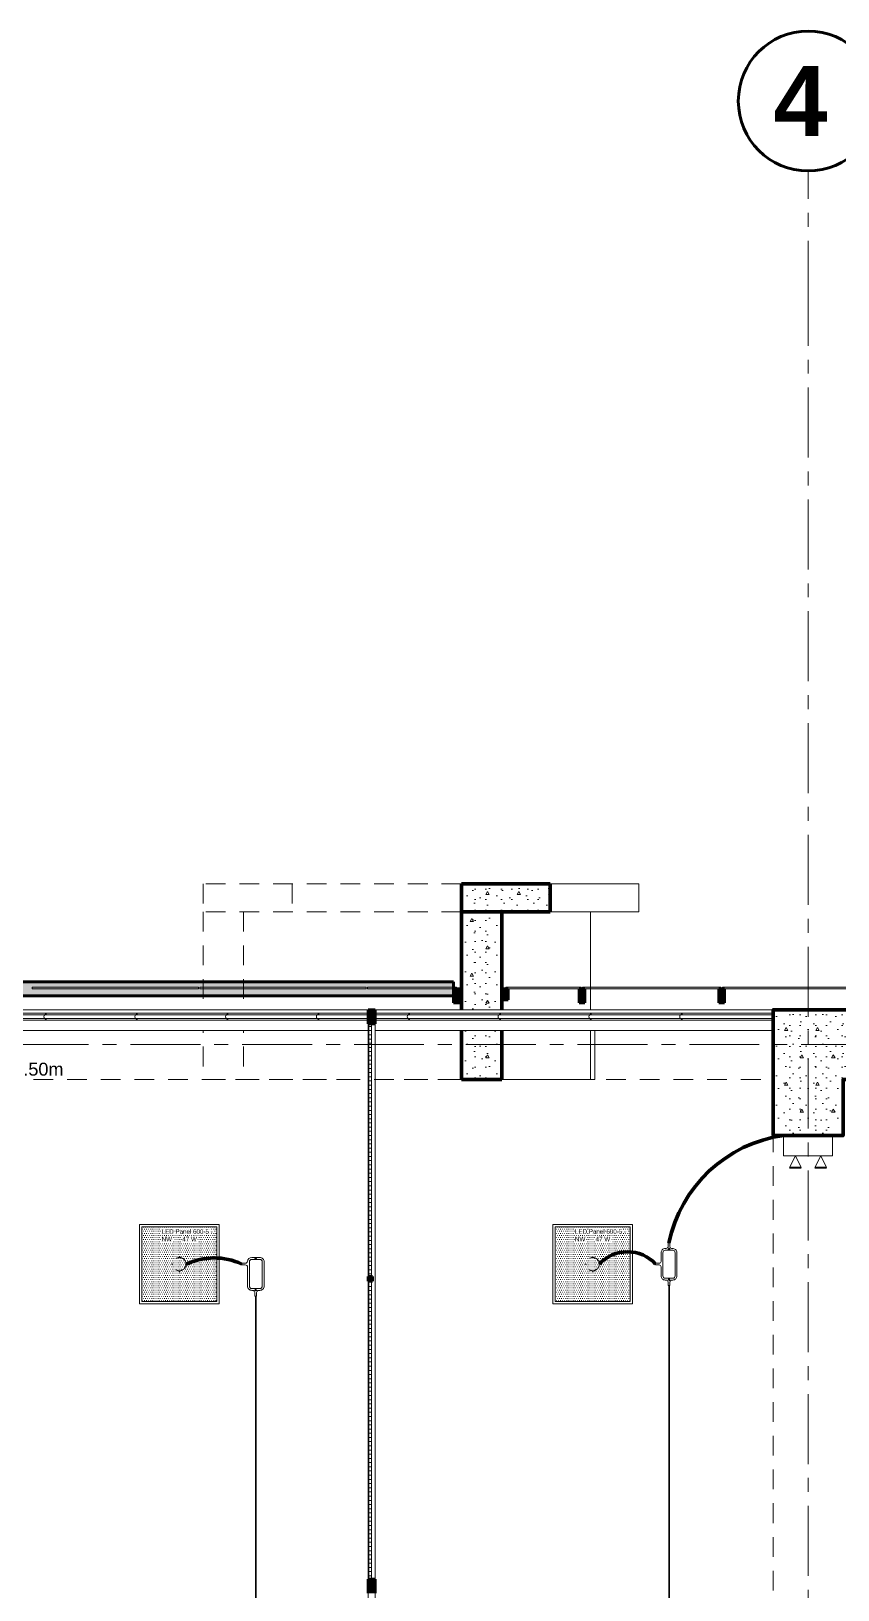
# Model space of a CAD drawing. Header units: inches. Extents: x -38 to 5698, y -33 to 92.
# Drawn here: x 302.26 to 308.03, y 35.75 to 46.9 of the extents above; entities that cross this region are included whole.
import ezdxf
from ezdxf.lldxf.tags import DXFTag

# ---------------------------------------------------------------- set-up
doc = ezdxf.new("R2010")
doc.units = ezdxf.units.IN
doc.header["$MEASUREMENT"] = 0
doc.set_wipeout_variables(frame=1)
for name, pattern in [('CONTINUA', [0]), ('DASHED', [0.75, 0.5, -0.25]), ('Hidden Line', [0.195611, 0.141111, -0.0545]), ('Línea Oculta', [0.195611, 0.141111, -0.0545]), ('Punto & Raya', [0.65, 0.5, -0.075, 0, -0.075]), ('Wipeout_Contour', [1, 0, -1])]:
    doc.linetypes.add(name, pattern=pattern)
for name, color, linetype, lineweight in [('00_IE_Luminarias', 6, 'Continuous', 30), ('ALUMBRADO_CONDUIT', 30, 'CONDUIT1', 30), ('Bancas', 1, 'Continuous', 13), ('CABLEADO EXT.', 3, 'PVCSUBT', 30), ('Luminarias', 5, 'Continuous', 20), ('pulsador', 4, 'Continuous', 40), ('Simb_Alumbrado', 140, 'CONTINUA', 30)]:
    doc.layers.add(name, color=color, linetype=linetype, lineweight=lineweight)
for name, color, linetype in [('02 _ ARQ _ ALB _ Ejes Generales', 7, 'Continuous'), ('02 _ ARQ _ ZON _ Espacio.3D', 7, 'Continuous'), ('08 _ STR _ EXT _ 06 Columnas', 7, 'Continuous'), ('08 _ STR _ EXT _ 08 Placas Inclinadas', 7, 'Continuous'), ('08 _ STR _ EXT _ 09 Vigas', 7, 'Continuous'), ('Acabado - Muros', 7, 'Continuous'), ('Estructura - 04 MURO', 7, 'Continuous'), ('Interior - Escaleras & Barandillas', 7, 'Continuous'), ('Notas - Etiquetas', 251, 'Continuous')]:
    doc.layers.add(name, color=color, linetype=linetype)
doc.styles.add('Estilo_Generado_1', font='swisseb.ttf')
doc.styles.add('Estilo_Generado_4', font='swisse.ttf')
doc.styles.add('{18b73a54-fa43-428c-adcb-c1c7bbdf2c84}', font='Simplex.shx')
tags = doc.linetypes.add('CONDUIT', pattern='A,1.5,-0.210535,["con",{18b73a54-fa43-428c-adcb-c1c7bbdf2c84},S=0.2,R=0,X=0,Y=-0.065594],-0.702384', length=2.412919).pattern_tags.tags
tags[6] = DXFTag(74, 10)
tags = doc.linetypes.add('CONDUIT1', pattern='A,1,-0.19772,["con",{18b73a54-fa43-428c-adcb-c1c7bbdf2c84},S=0.2,R=0,X=0,Y=-0.065594],-0.593642', length=1.791362).pattern_tags.tags
tags[6] = DXFTag(74, 10)
tags = doc.linetypes.add('PVCSUBT', pattern='A,0.6,-0.3,0.6,-0.075691,["PVC",Standard,S=0.2,R=0,X=0,Y=-0.093724],-0.621005', length=2.196696).pattern_tags.tags
tags[10] = DXFTag(74, 10)
pattern_1 = [(0, (277.50004, 6e-09), (0, 0.3897114), [0.024375, -0.200625]), (0, (277.61254, 0.19486), (0, 0.3897114), [0.024375, -0.200625]), (60, (277.50004, 6e-09), (-0.3375, 0.1948557), [0.024375, -0.200625]), (60, (277.72504, 6e-09), (-0.3375, 0.1948557), [0.024375, -0.200625]), (120, (277.5244, 6e-09), (0.3375, 0.1948557), [0.024375, -0.200625]), (120, (277.7494, 6e-09), (0.3375, 0.1948557), [0.024375, -0.200625]), (0, (277.50004, 0.0375), (0, 0.075), [0, -0.075, 0, -0.1125]), (45, (277.53754, 0.0375), (-0.05303301, 0.05303301), [0, -0.05625, 0, -0.09375])]
pattern_2 = [(0, (277.500038, 6e-09), (0, 0.030000001), [])]

# ---------------------------------------------------------------- blocks, each defined once
blk = doc.blocks.new('*U270')
at = {"layer": 'Luminarias', "linetype": 'DASHED', "lineweight": 0, "ltscale": 0.05}
blk.add_lwpolyline([(0, -0.005), (0, 0.005)], dxfattribs=at)
blk = doc.blocks.new('*U271')
at = {"color": 0, "linetype": 'ByBlock', "lineweight": -2, "transparency": 16777216}
for p, rotation in [((-0.05, 0), 90), ((0, -0.05), 180), ((0.05, 0), 269.9999999999999)]:
    blk.add_blockref('*U270', p, dxfattribs=dict(at, rotation=rotation))
blk.add_blockref('*U270', (0, 0.05), dxfattribs=at)
blk = doc.blocks.new('PANEL LED 50W')
at = {"layer": 'Luminarias'}
h = blk.add_hatch(dxfattribs=at)
h.set_pattern_fill('DOTS', color=4, scale=0.009097)
h.set_pattern_definition([(0, (0, -2e-14), (0.0072206, 0.01444116), [0, -0.01444116])])
h.paths.add_polyline_path([(-0.257, -0.257), (0.257, -0.257), (0.257, 0.257), (-0.257, 0.257)])
h.paths.add_polyline_path([(-0.13, 0.097), (0.185, 0.097), (0.185, 0.247), (-0.13, 0.247)], flags=24)
at = {"layer": 'Luminarias', "color": 4, "lineweight": 0}
for points in [[(-0.273, 0.273), (0.273, 0.273), (0.273, -0.273), (-0.273, -0.273)], [(-0.257, -0.257), (0.257, -0.257), (0.257, 0.257), (-0.257, 0.257)]]:
    blk.add_lwpolyline(points, close=True, dxfattribs=at)
at = {"layer": 'Luminarias', "color": 4, "linetype": 'DASHED', "lineweight": 0, "ltscale": 0.01}
blk.add_circle((0, 0), 0.0455, dxfattribs=at)
at = {"color": 4}
blk.add_blockref('*U271', (0, 0), dxfattribs=at)
at = {"layer": 'Luminarias', "color": 4, "insert": (-0.122, 0.239), "char_height": 0.03093, "width": 0.38285, "attachment_point": 1}
blk.add_mtext('{\\Ftxt|c0;LED Panel 600-5 - NW      47 W}', dxfattribs=at)
blk = doc.blocks.new('lumin 47')
at = {"layer": 'ALUMBRADO_CONDUIT', "xscale": 1.041283452965173, "yscale": 1.041283452965173, "zscale": 1.041283452965173}
blk.add_blockref('PANEL LED 50W', (-76.251, 24.243), dxfattribs=at)
blk = doc.blocks.new('CAJA OVAL TIPO L')
at = {"layer": 'Simb_Alumbrado', "lineweight": 13}
blk.add_lwpolyline([(-0.0491, -0.079), (-0.0491, -0.0343, -0.380413), (-0.0258, -0.0088), (-0.0258, -0.0088, 0.341426), (-0.0164, 0.0033), (-0.0164, 0.0236), (-0.0063, 0.0236), (-0.0063, 0.0033, 0.414214), (0.0063, -0.0092), (0.1138, -0.0092, -0.414214), (0.1388, -0.0343), (0.1388, -0.0382, 0.414214), (0.1513, -0.0508), (0.1716, -0.0508), (0.1716, -0.0609), (0.1513, -0.0609, 0.414214), (0.1388, -0.0734), (0.1388, -0.079, -0.414214), (0.1138, -0.104), (-0.0241, -0.104, -0.414214), (-0.0491, -0.079, 0.414214)], format="xyb", dxfattribs=at)
for points in [[(-0.0483, -0.0558), (-0.0395, -0.0558)], [(-0.0439, -0.0514), (-0.0439, -0.0602)], [(0.1323, -0.0558), (0.1411, -0.0558)], [(0.1367, -0.0514), (0.1367, -0.0602)]]:
    blk.add_lwpolyline(points, dxfattribs=at)
blk.add_lwpolyline([(-0.0241, -0.0199), (0.1138, -0.0199, -0.414214), (0.1282, -0.0343), (0.1282, -0.079, -0.414214), (0.1138, -0.0934), (-0.0241, -0.0934, -0.414214), (-0.0384, -0.079), (-0.0384, -0.0343, -0.414214)], format="xyb", close=True, dxfattribs=at)
for centre in [(-0.0439, -0.0558), (0.1367, -0.0558)]:
    blk.add_circle(centre, 0.00438, dxfattribs=at)
blk = doc.blocks.new('luz de emergencia')
at = {"color": 5, "lineweight": 40}
for p, q in [((164.149, 48.937, 0), (164.233, 48.937, 0)), ((164.331, 48.937, 0), (164.415, 48.937, 0))]:
    blk.add_line(p, q, dxfattribs=at)
at = {"layer": '00_IE_Luminarias', "color": 5, "linetype": 'Continuous', "lineweight": 13}
for p, q in [((164.191, 49.021, 0), (164.149, 48.937, 0)), ((164.233, 48.937, 0), (164.191, 49.021, 0)), ((164.373, 49.021, 0), (164.331, 48.937, 0)), ((164.415, 48.937, 0), (164.373, 49.021, 0))]:
    blk.add_line(p, q, dxfattribs=at)
at = {"layer": '00_IE_Luminarias', "color": 5, "linetype": 'Continuous', "lineweight": 13, "elevation": 0}
blk.add_lwpolyline([(164.457, 49.021), (164.107, 49.021), (164.107, 49.167), (164.457, 49.167)], close=True, dxfattribs=at)
blk = doc.blocks.new('oval t')
at = {"layer": 'Simb_Alumbrado', "lineweight": 13}
blk.add_lwpolyline([(0.0141, 0.0102, -0.414214), (0.0041, 0.0202), (0.0041, 0.0416), (-0.0056, 0.0416), (-0.0056, 0.0202, -0.414214), (-0.0156, 0.0102), (-0.0659, 0.0102, 0.414214), (-0.0899, -0.0138), (-0.0899, -0.0183, -0.414214), (-0.1019, -0.0303), (-0.1213, -0.0303), (-0.1213, -0.04), (-0.1016, -0.04, -0.451917), (-0.0897, -0.0535, 0.451917), (-0.0659, -0.0805), (0.0659, -0.0805, 0.414214), (0.0899, -0.0566), (0.0899, -0.0512, -0.398753), (0.1019, -0.0401), (0.1213, -0.0401), (0.1213, -0.0304), (0.1019, -0.0304, -0.368669), (0.0899, -0.0176), (0.0899, -0.0138, 0.414214), (0.0659, 0.0102), (0.0141, 0.0102)], format="xyb", dxfattribs=at)
blk.add_lwpolyline([(-0.0659, 0), (0.0659, 0, -0.414214), (0.0797, -0.0138), (0.0797, -0.0566, -0.414214), (0.0659, -0.0703), (-0.0659, -0.0703, -0.414214), (-0.0797, -0.0566), (-0.0797, -0.0138, -0.414214)], format="xyb", close=True, dxfattribs=at)
for points in [[(-0.0911, -0.0352), (-0.0828, -0.0352)], [(-0.0869, -0.031), (-0.0869, -0.0394)], [(0.0837, -0.0352), (0.0921, -0.0352)], [(0.0879, -0.031), (0.0879, -0.0394)]]:
    blk.add_lwpolyline(points, dxfattribs=at)
for centre in [(-0.0869, -0.0352), (0.0879, -0.0352)]:
    blk.add_circle(centre, 0.00419, dxfattribs=at)

msp = doc.modelspace()

# ---------------------------------------------------------------- hatches: boundary and pattern name
at = {"layer": 'Acabado - Muros', "linetype": 'Continuous', "lineweight": 13}
for points in [[(302.262, 40.1), (301.117, 40.1), (301.117, 40), (302.262, 40)], [(302.262, 40.1), (302.262, 40), (303.462, 40), (303.462, 40.1)], [(303.462, 40.1), (303.462, 40), (304.662, 40), (304.662, 40.1)], [(304.662, 40.1), (304.662, 40), (305.281, 40), (305.281, 40.1)]]:
    msp.add_hatch(color=253, dxfattribs=at).paths.add_polyline_path(points)
at = {"layer": 'Acabado - Muros', "linetype": 'Continuous', "lineweight": 9}
for points in [[(302.267, 40.06), (302.267, 40.05), (303.457, 40.05), (303.457, 40.06)], [(303.467, 40.06), (303.467, 40.05), (304.657, 40.05), (304.657, 40.06)], [(304.667, 40.06), (304.667, 40.05), (305.304, 40.05), (305.304, 40.06)], [(308.196, 40.06), (307.206, 40.06), (307.206, 40.05), (308.196, 40.05)]]:
    msp.add_hatch(color=250, dxfattribs=at).paths.add_polyline_path(points)
at = {"layer": 'Acabado - Muros', "linetype": 'Continuous', "lineweight": 0}
msp.add_hatch(color=254, dxfattribs=at).paths.add_polyline_path([(305.281, 39.95), (305.338, 39.95), (305.338, 40.05), (305.281, 40.05)])

# ---------------------------------------------------------------- linework, layer by layer
at = {"layer": '02 _ ARQ _ ALB _ Ejes Generales', "color": 251, "linetype": 'Punto & Raya', "lineweight": 13}
for p, q in [((307.82, 44.9), (307.82, 45.9)), ((307.82, 3.05), (307.82, 44.9)), ((307.82, 44.9), (307.82, 44.9))]:
    msp.add_line(p, q, dxfattribs=at)
at = {"layer": '02 _ ARQ _ ALB _ Ejes Generales', "color": 7, "linetype": 'Continuous', "lineweight": 60}
msp.add_circle((307.82, 46.4), 0.5, dxfattribs=at)
at = {"layer": '02 _ ARQ _ ZON _ Espacio.3D', "color": 254, "linetype": 'Continuous', "lineweight": 0, "flags": 128}
for points in [[(304.67, 29.75), (304.67, 39.75), (301.07, 39.75), (301.07, 39), (300.57, 39), (300.57, 39.4), (294.07, 39.4), (294.07, 39), (293.57, 39), (293.57, 39.75), (288.77, 39.75), (288.77, 39.4), (287.07, 39.4), (287.07, 37.7), (286.72, 37.7), (286.72, 33.75)], [(308.07, 39), (307.57, 39), (307.57, 39.75), (306.294, 39.75), (306.294, 39.4), (306.064, 39.4), (306.064, 39.75), (304.72, 39.75), (304.72, 29.75), (307.57, 29.75), (307.57, 30.6), (308.07, 30.6)]]:
    msp.add_lwpolyline(points, dxfattribs=at)
at = {"layer": '08 _ STR _ EXT _ 08 Placas Inclinadas', "color": 251, "linetype": 'Línea Oculta', "lineweight": 13}
for p, q in [((305.338, 40.8), (303.491, 40.8)), ((304.126, 40.8), (304.126, 40.6)), ((305.338, 40.6), (303.491, 40.6)), ((305.338, 40.6), (303.491, 40.6)), ((303.78, 40.6), (303.78, 39.4))]:
    msp.add_line(p, q, dxfattribs=at)
at = {"layer": '08 _ STR _ EXT _ 08 Placas Inclinadas', "color": 7, "linetype": 'Continuous', "lineweight": 80}
for p, q in [((305.338, 40.8), (305.338, 40.6)), ((305.338, 40.6), (305.338, 39.4))]:
    msp.add_line(p, q, dxfattribs=at)
at = {"layer": '08 _ STR _ EXT _ 08 Placas Inclinadas', "color": 251, "linetype": 'Línea Oculta', "lineweight": 13, "flags": 128}
for points in [[(303.491, 40.8), (303.491, 40.6)], [(303.491, 40.6), (303.491, 39.4)]]:
    msp.add_lwpolyline(points, dxfattribs=at)
at = {"layer": '08 _ STR _ EXT _ 09 Vigas', "color": 251, "linetype": 'Hidden Line', "lineweight": 13}
msp.add_line((307.57, 30.2), (307.57, 39.4), dxfattribs=at)
at = {"layer": 'Acabado - Muros', "color": 7, "linetype": 'Continuous', "lineweight": 60}
for p, q in [((305.281, 40.1), (301.117, 40.1)), ((305.281, 40.1), (305.281, 39.95)), ((305.338, 40.05), (305.281, 40.05)), ((305.338, 40.05), (305.338, 39.95)), ((307.221, 40.05), (307.181, 40.05)), ((305.281, 40), (301.117, 40)), ((305.338, 39.95), (305.281, 39.95))]:
    msp.add_line(p, q, dxfattribs=at)
at = {"layer": 'Acabado - Muros', "color": 7, "linetype": 'Continuous', "lineweight": 13, "flags": 128}
for points in [[(302.267, 40.06), (302.267, 40.05), (303.457, 40.05), (303.457, 40.06)], [(303.467, 40.06), (303.467, 40.05), (304.657, 40.05), (304.657, 40.06)], [(304.667, 40.06), (304.667, 40.05), (305.304, 40.05), (305.304, 40.06)], [(308.196, 40.06), (308.196, 40.05), (307.206, 40.05), (307.206, 40.06)]]:
    msp.add_lwpolyline(points, close=True, dxfattribs=at)
at = {"layer": 'ALUMBRADO_CONDUIT', "color": 30, "lineweight": 30, "ltscale": 0.4, "true_color": 0xf26722}
for p, q in [((306.824, 37.927), (306.824, 34.898)), ((303.866, 37.851), (303.866, 34.898))]:
    msp.add_line(p, q, dxfattribs=at)
at = {"layer": 'CABLEADO EXT.', "color": 3, "lineweight": 80}
for centre, radius, start, end in [((307.78, 38.033), 0.977, 97.9736, 168.2515), ((306.527, 37.893), 0.275, 42.972, 137.028), ((303.568, 37.648), 0.476, 65.3702, 114.8494)]:
    msp.add_arc(centre, radius, start, end, dxfattribs=at)

# ---------------------------------------------------------------- block references
for p in [(379.571, 13.837), (382.529, 13.837)]:
    msp.add_blockref('lumin 47', p)
at = {"layer": 'ALUMBRADO_CONDUIT', "linetype": 'CONDUIT', "lineweight": 30, "xscale": -1.253906979044094, "yscale": 1.253906979044094, "zscale": 1.253906979044094, "rotation": 90}
msp.add_blockref('CAJA OVAL TIPO L', (303.796, 38.066), dxfattribs=at)
at = {"layer": 'Bancas', "color": 252, "true_color": 0x939598, "xscale": -1.253906979044094, "yscale": 1.253906979044094, "zscale": 1.253906979044094, "rotation": 90}
msp.add_blockref('oval t', (306.78, 38.079), dxfattribs=at)
at = {"layer": 'pulsador', "color": 4, "lineweight": 40, "rotation": 0.0009160475198654125}
msp.add_blockref('luz de emergencia', (143.538, -10.169, 0), dxfattribs=at)

# ---------------------------------------------------------------- texts
at = {"layer": '02 _ ARQ _ ALB _ Ejes Generales', "color": 7, "lineweight": 30, "insert": (307.571, 46.65), "char_height": 0.5, "attachment_point": 1, "style": 'Estilo_Generado_1'}
msp.add_mtext('\\A1;{\\pql;\\pt0;\\fSwis721 Ex BT|b1|i0|c0|p34;4}', dxfattribs=at)
at = {"layer": 'Notas - Etiquetas', "color": 8, "linetype": 'Continuous', "lineweight": 13, "insert": (301.212, 39.427), "char_height": 0.0925, "attachment_point": 7, "style": 'Estilo_Generado_4'}
msp.add_mtext('\\A1;{\\pql;\\fSwis721 Ex BT|b0|i0|c0|p34;VIGA-101\\fSwis721 Ex BT|b0|i0|c0|p34; \\fSwis721 Ex BT|b0|i0|c0|p34;0.60\\fSwis721 Ex BT|b0|i0|c0|p34;x\\fSwis721 Ex BT|b0|i0|c0|p34;0.50\\fSwis721 Ex BT|b0|i0|c0|p34;m}', dxfattribs=at)

# ---------------------------------------------------------------- next in the draw order: wipeouts: each hides what was drawn before it
at = {"color": 254, "linetype": 'Wipeout_Contour', "lineweight": 0, "ltscale": 9763.798351}
msp.add_wipeout([(306.262, 39.4), (306.262, 40.6), (305.627, 40.6), (305.627, 39.4)], dxfattribs=at).dxf.layer = '08 _ STR _ EXT _ 08 Placas Inclinadas'
at = {"color": 254, "linetype": 'Wipeout_Contour', "lineweight": 0, "ltscale": 14637.651825}
msp.add_wipeout([(304.67, 37.958), (304.67, 35.825), (304.72, 35.825), (304.72, 37.975), (304.703, 37.975), (304.703, 37.958)], dxfattribs=at).dxf.layer = 'Acabado - Muros'

# ---------------------------------------------------------------- next in the draw order: hatches: boundary and pattern name
at = {"layer": '08 _ STR _ EXT _ 08 Placas Inclinadas', "linetype": 'Continuous', "lineweight": 9}
h = msp.add_hatch(dxfattribs=at)
h.set_pattern_fill('HORMIGÓN_EN_MASA_0002', style=0, pattern_type=2)
h.set_pattern_definition(pattern_1)
h.paths.add_polyline_path([(305.627, 39.4), (305.627, 40.6), (305.338, 40.6), (305.338, 39.4)])
at = {"layer": 'Acabado - Muros', "linetype": 'Continuous', "lineweight": 0}
msp.add_hatch(color=254, dxfattribs=at).paths.add_polyline_path([(305.673, 39.97), (305.673, 40.05), (305.627, 40.05), (305.627, 39.97)])
at = {"layer": 'Acabado - Muros', "linetype": 'Continuous', "lineweight": 9}
for points in [[(306.196, 40.06), (305.656, 40.06), (305.656, 40.05), (306.196, 40.05)], [(307.196, 40.06), (306.206, 40.06), (306.206, 40.05), (307.196, 40.05)]]:
    msp.add_hatch(color=250, dxfattribs=at).paths.add_polyline_path(points)

# ---------------------------------------------------------------- next in the draw order: linework, layer by layer
at = {"layer": '08 _ STR _ EXT _ 08 Placas Inclinadas', "color": 7, "linetype": 'Continuous', "lineweight": 80}
msp.add_line((305.627, 39.4), (305.627, 40.6), dxfattribs=at)
at = {"layer": '08 _ STR _ EXT _ 08 Placas Inclinadas', "color": 7, "linetype": 'Continuous', "lineweight": 80, "flags": 128}
for points in [[(305.627, 40.6), (305.338, 40.6)], [(305.627, 39.4), (305.338, 39.4)]]:
    msp.add_lwpolyline(points, dxfattribs=at)
at = {"layer": '08 _ STR _ EXT _ 08 Placas Inclinadas', "color": 7, "linetype": 'Continuous', "lineweight": 13, "flags": 128}
for points in [[(306.262, 40.6), (305.627, 40.6)], [(306.262, 39.4), (306.262, 40.6)], [(306.262, 39.4), (305.627, 39.4)]]:
    msp.add_lwpolyline(points, dxfattribs=at)
at = {"layer": '08 _ STR _ EXT _ 09 Vigas', "color": 251, "linetype": 'Hidden Line', "lineweight": 13}
msp.add_line((301.07, 39.4), (307.57, 39.4), dxfattribs=at)
at = {"layer": 'Acabado - Muros', "color": 7, "linetype": 'Continuous', "lineweight": 60}
for p, q in [((305.673, 40.05), (305.627, 40.05)), ((305.627, 40.05), (305.627, 39.97)), ((305.673, 40.05), (305.673, 39.97)), ((306.221, 40.05), (306.181, 40.05)), ((305.673, 39.97), (305.627, 39.97))]:
    msp.add_line(p, q, dxfattribs=at)
at = {"layer": 'Acabado - Muros', "color": 7, "linetype": 'Continuous', "lineweight": 13, "flags": 128}
for points in [[(306.196, 40.06), (306.196, 40.05), (305.656, 40.05), (305.656, 40.06)], [(307.196, 40.06), (307.196, 40.05), (306.206, 40.05), (306.206, 40.06)]]:
    msp.add_lwpolyline(points, close=True, dxfattribs=at)

# ---------------------------------------------------------------- next in the draw order: wipeouts: each hides what was drawn before it
at = {"color": 254, "linetype": 'Wipeout_Contour', "lineweight": 0, "ltscale": 9765.229794}
msp.add_wipeout([(306.609, 40.6), (306.609, 40.8), (305.974, 40.8), (305.974, 40.6)], dxfattribs=at).dxf.layer = '08 _ STR _ EXT _ 08 Placas Inclinadas'
at = {"color": 254, "linetype": 'Wipeout_Contour', "lineweight": 0, "ltscale": 9757.288875}
msp.add_wipeout([(307.57, 39.9), (301.07, 39.9), (301.07, 39.75), (307.57, 39.75)], dxfattribs=at).dxf.layer = 'Estructura - 04 MURO'

# ---------------------------------------------------------------- next in the draw order: hatches: boundary and pattern name
at = {"layer": '08 _ STR _ EXT _ 08 Placas Inclinadas', "linetype": 'Continuous', "lineweight": 9}
h = msp.add_hatch(dxfattribs=at)
h.set_pattern_fill('HORMIGÓN_EN_MASA_0002', style=0, pattern_type=2)
h.set_pattern_definition(pattern_1)
h.paths.add_polyline_path([(305.974, 40.6), (305.974, 40.8), (305.338, 40.8), (305.338, 40.6)])
at = {"layer": 'Acabado - Muros', "linetype": 'Continuous', "lineweight": 0}
msp.add_hatch(color=254, dxfattribs=at).paths.add_polyline_path([(306.221, 39.95), (306.221, 40.05), (306.181, 40.05), (306.181, 39.95)])

# ---------------------------------------------------------------- next in the draw order: linework, layer by layer
at = {"layer": '08 _ STR _ EXT _ 08 Placas Inclinadas', "color": 7, "linetype": 'Continuous', "lineweight": 80}
msp.add_line((305.974, 40.6), (305.974, 40.8), dxfattribs=at)
at = {"layer": '08 _ STR _ EXT _ 08 Placas Inclinadas', "color": 7, "linetype": 'Continuous', "lineweight": 80, "flags": 128}
for points in [[(305.974, 40.8), (305.338, 40.8)], [(305.974, 40.6), (305.338, 40.6)]]:
    msp.add_lwpolyline(points, dxfattribs=at)
at = {"layer": '08 _ STR _ EXT _ 08 Placas Inclinadas', "color": 7, "linetype": 'Continuous', "lineweight": 13, "flags": 128}
for points in [[(306.609, 40.8), (305.974, 40.8)], [(306.609, 40.6), (306.609, 40.8)], [(306.609, 40.6), (305.974, 40.6)]]:
    msp.add_lwpolyline(points, dxfattribs=at)
at = {"layer": 'Acabado - Muros', "color": 7, "linetype": 'Continuous', "lineweight": 60}
for p, q in [((306.181, 40.05), (306.181, 39.95)), ((306.221, 40.05), (306.221, 39.95)), ((306.221, 39.95), (306.181, 39.95)), ((304.72, 39.9), (304.67, 39.9))]:
    msp.add_line(p, q, dxfattribs=at)
at = {"layer": 'Estructura - 04 MURO', "color": 7, "linetype": 'Continuous', "lineweight": 13, "flags": 128}
for points in [[(307.57, 39.9), (301.07, 39.9)], [(301.07, 39.75), (307.57, 39.75)]]:
    msp.add_lwpolyline(points, dxfattribs=at)
at = {"layer": 'Interior - Escaleras & Barandillas', "color": 161, "linetype": 'Continuous', "lineweight": 13, "flags": 128}
for points in [[(302.37, 39.869, 1), (302.37, 39.831)], [(303.02, 39.869, 1), (303.02, 39.831)], [(303.67, 39.869, 1), (303.67, 39.831)], [(304.32, 39.869, 1), (304.32, 39.831)], [(304.97, 39.869, 1), (304.97, 39.831)], [(305.62, 39.869, 1), (305.62, 39.831)]]:
    msp.add_lwpolyline(points, format="xyb", dxfattribs=at)

# ---------------------------------------------------------------- next in the draw order: wipeouts: each hides what was drawn before it
at = {"color": 254, "linetype": 'Wipeout_Contour', "lineweight": 0, "ltscale": 9767.73546}
msp.add_wipeout([(306.294, 39.75), (307.57, 39.75), (307.57, 39.9), (306.294, 39.9)], dxfattribs=at).dxf.layer = 'Estructura - 04 MURO'

# ---------------------------------------------------------------- next in the draw order: hatches: boundary and pattern name
at = {"layer": '08 _ STR _ EXT _ 06 Columnas', "linetype": 'Continuous', "lineweight": 9}
h = msp.add_hatch(dxfattribs=at)
h.set_pattern_fill('HORMIGÓN_EN_MASA_0002', style=0, pattern_type=2)
h.set_pattern_definition(pattern_1)
h.paths.add_polyline_path([(307.57, 39), (308.07, 39), (308.07, 39.4), (308.47, 39.4), (308.47, 39.9), (307.57, 39.9)])
at = {"layer": 'Acabado - Muros', "linetype": 'Continuous', "lineweight": 0}
msp.add_hatch(color=254, dxfattribs=at).paths.add_polyline_path([(307.221, 39.95), (307.221, 40.05), (307.181, 40.05), (307.181, 39.95)])

# ---------------------------------------------------------------- next in the draw order: linework, layer by layer
at = {"layer": '08 _ STR _ EXT _ 06 Columnas', "color": 7, "linetype": 'Continuous', "lineweight": 80, "flags": 128}
msp.add_lwpolyline([(307.57, 39), (307.57, 39.9), (308.47, 39.9), (308.47, 39.4), (308.07, 39.4), (308.07, 39)], close=True, dxfattribs=at)
at = {"layer": '08 _ STR _ EXT _ 09 Vigas', "color": 251, "linetype": 'Hidden Line', "lineweight": 13}
msp.add_line((286.57, 39.9), (329.07, 39.9), dxfattribs=at)
at = {"layer": 'Acabado - Muros', "color": 7, "linetype": 'Continuous', "lineweight": 60}
for p, q in [((307.181, 40.05), (307.181, 39.95)), ((307.221, 40.05), (307.221, 39.95)), ((307.221, 39.95), (307.181, 39.95))]:
    msp.add_line(p, q, dxfattribs=at)
at = {"layer": 'Estructura - 04 MURO', "color": 7, "linetype": 'Continuous', "lineweight": 13, "flags": 128}
for points in [[(307.57, 39.9), (306.294, 39.9)], [(306.294, 39.75), (307.57, 39.75)]]:
    msp.add_lwpolyline(points, dxfattribs=at)
at = {"layer": 'Interior - Escaleras & Barandillas', "color": 161, "linetype": 'Continuous', "lineweight": 13, "flags": 128}
msp.add_lwpolyline([(301.07, 39.875), (301.07, 39.825), (307.57, 39.825), (307.57, 39.875)], close=True, dxfattribs=at)
msp.add_lwpolyline([(307.57, 39.863), (301.07, 39.863)], dxfattribs=at)
for points in [[(306.27, 39.869, 1), (306.27, 39.831)], [(306.92, 39.869, 1), (306.92, 39.831)]]:
    msp.add_lwpolyline(points, format="xyb", dxfattribs=at)

# ---------------------------------------------------------------- next in the draw order: wipeouts: each hides what was drawn before it
at = {"color": 254, "linetype": 'Wipeout_Contour', "lineweight": 0, "ltscale": 14637.7454}
msp.add_wipeout([(304.72, 39.8), (304.67, 39.8), (304.67, 37.991), (304.703, 37.991), (304.703, 37.975), (304.72, 37.975)], dxfattribs=at).dxf.layer = 'Acabado - Muros'

# ---------------------------------------------------------------- next in the draw order: linework, layer by layer
at = {"layer": 'Acabado - Muros', "color": 251, "linetype": 'Continuous', "lineweight": 13, "flags": 128}
for points in [[(304.67, 37.991), (304.67, 39.8)], [(304.72, 35.825), (304.72, 37.975), (304.72, 39.8)], [(304.67, 35.825), (304.67, 37.958)]]:
    msp.add_lwpolyline(points, dxfattribs=at)

# ---------------------------------------------------------------- next in the draw order: wipeouts: each hides what was drawn before it
at = {"color": 254, "linetype": 'Wipeout_Contour', "lineweight": 0, "ltscale": 9758.689362}
msp.add_wipeout([(304.675, 39.8), (304.675, 37.991), (304.695, 37.991), (304.695, 39.8)], dxfattribs=at).dxf.layer = 'Acabado - Muros'

# ---------------------------------------------------------------- next in the draw order: hatches: boundary and pattern name
at = {"layer": 'Acabado - Muros', "linetype": 'Continuous', "lineweight": 0}
msp.add_hatch(color=254, dxfattribs=at).paths.add_polyline_path([(304.67, 39.8), (304.72, 39.8), (304.72, 39.9), (304.67, 39.9)])
h = msp.add_hatch(dxfattribs=at)
h.set_pattern_fill('CONTRACHAPADO_0002', color=254, style=0, pattern_type=2)
h.set_pattern_definition(pattern_2)
h.paths.add_polyline_path([(304.675, 39.8), (304.675, 37.991), (304.695, 37.991), (304.695, 39.8)])

# ---------------------------------------------------------------- next in the draw order: linework, layer by layer
at = {"layer": '02 _ ARQ _ ALB _ Ejes Generales', "color": 251, "linetype": 'Punto & Raya', "lineweight": 13}
msp.add_line((333.07, 39.65), (282.345, 39.65), dxfattribs=at)
at = {"layer": '08 _ STR _ EXT _ 08 Placas Inclinadas', "color": 251, "linetype": 'Línea Oculta', "lineweight": 13}
msp.add_line((305.338, 39.4), (303.491, 39.4), dxfattribs=at)
at = {"layer": 'Acabado - Muros', "color": 7, "linetype": 'Continuous', "lineweight": 60}
for p, q in [((304.67, 39.9), (304.67, 39.8)), ((304.72, 39.9), (304.72, 39.8)), ((304.72, 39.8), (304.67, 39.8))]:
    msp.add_line(p, q, dxfattribs=at)
at = {"layer": 'Acabado - Muros', "color": 7, "linetype": 'Continuous', "lineweight": 13, "flags": 128}
msp.add_lwpolyline([(304.675, 39.8), (304.695, 39.8), (304.695, 37.991), (304.675, 37.991)], close=True, dxfattribs=at)
at = {"layer": 'Interior - Escaleras & Barandillas', "color": 161, "linetype": 'Continuous', "lineweight": 13, "flags": 128}
msp.add_lwpolyline([(301.07, 39.838), (307.57, 39.838)], dxfattribs=at)

# ---------------------------------------------------------------- next in the draw order: wipeouts: each hides what was drawn before it
at = {"color": 254, "linetype": 'Wipeout_Contour', "lineweight": 0, "ltscale": 9758.565114}
msp.add_wipeout([(304.675, 37.958), (304.675, 35.825), (304.695, 35.825), (304.695, 37.958)], dxfattribs=at).dxf.layer = 'Acabado - Muros'

# ---------------------------------------------------------------- next in the draw order: hatches: boundary and pattern name
at = {"layer": 'Acabado - Muros', "linetype": 'Continuous', "lineweight": 0}
for points in [[(304.703, 37.991), (304.67, 37.991), (304.67, 37.958), (304.703, 37.958)], [(304.72, 35.825), (304.67, 35.825), (304.67, 35.725), (304.72, 35.725)]]:
    msp.add_hatch(color=254, dxfattribs=at).paths.add_polyline_path(points)
h = msp.add_hatch(dxfattribs=at)
h.set_pattern_fill('CONTRACHAPADO_0002', color=254, style=0, pattern_type=2)
h.set_pattern_definition(pattern_2)
h.paths.add_polyline_path([(304.675, 37.958), (304.675, 35.825), (304.695, 35.825), (304.695, 37.958)])

# ---------------------------------------------------------------- next in the draw order: linework, layer by layer
at = {"layer": 'Acabado - Muros', "color": 7, "linetype": 'Continuous', "lineweight": 60}
for p, q in [((304.67, 37.991), (304.67, 37.958)), ((304.703, 37.991), (304.67, 37.991)), ((304.703, 37.958), (304.67, 37.958)), ((304.703, 37.991), (304.703, 37.958)), ((304.67, 35.825), (304.67, 35.725)), ((304.72, 35.825), (304.67, 35.825)), ((304.72, 35.825), (304.72, 35.725))]:
    msp.add_line(p, q, dxfattribs=at)
at = {"layer": 'Acabado - Muros', "color": 7, "linetype": 'Continuous', "lineweight": 13, "flags": 128}
msp.add_lwpolyline([(304.675, 37.958), (304.695, 37.958), (304.695, 35.825), (304.675, 35.825)], close=True, dxfattribs=at)

doc.saveas('drawing.dxf')
